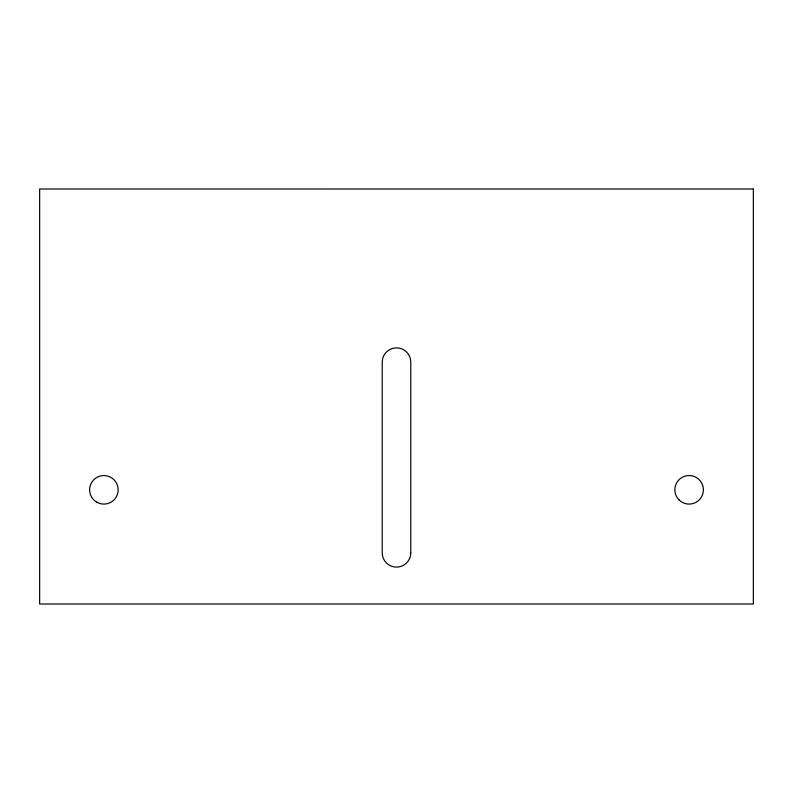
<?xml version="1.0" encoding="UTF-8"?>
<svg xmlns="http://www.w3.org/2000/svg" width="793" height="793" viewBox="0 0 793 793"><rect width="100%" height="100%" fill="white"/><g stroke="black" fill="none" stroke-linecap="round" stroke-linejoin="round"><path stroke-width="1.19" d="M753.35 188.992L39.65 189.012L39.65 604.008L753.35 604.008L753.35 188.992M410.774 552.83L410.774 362.153A14.274 14.274 0 0 0 396.5 347.879A14.274 14.274 0 0 0 382.226 362.153L382.226 552.83A14.274 14.274 0 0 0 396.5 567.104A14.274 14.274 0 0 0 410.774 552.83M679.026 499.907A14.274 14.274 0 0 0 702.905 493.514A14.274 14.274 0 0 0 685.42 476.028A14.274 14.274 0 0 0 679.026 499.907M96.33 501.929A14.274 14.274 0 0 0 118.147 490.302A14.274 14.274 0 0 0 97.162 477.227A14.274 14.274 0 0 0 96.33 501.929"/></g></svg>
